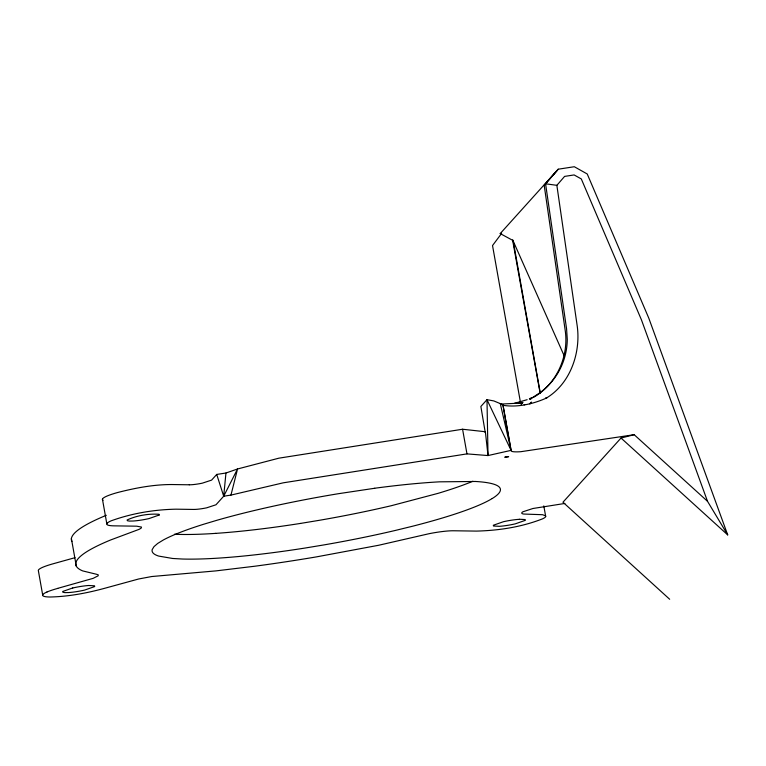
<?xml version="1.0" encoding="UTF-8"?>
<svg xmlns="http://www.w3.org/2000/svg" width="766" height="766" viewBox="0 0 766 766"><rect width="100%" height="100%" fill="white"/><g stroke="black" fill="none" stroke-linecap="round" stroke-linejoin="round"><path stroke-width="1.15" d="M102.443 499.183L106.828 523.829A38.29 5.199 -10.1 0 1 111.099 520.842C131.848 513.325 154.062 509.601 176.103 509.179L193.674 509.438A12.629 1.714 -10.1 0 0 206.686 507.82L215.993 504.765L223.701 496.215L225.951 473.015L237.537 468.983L278.881 458.173L462.578 429.238L485.366 431.737L488.019 455.559L511.075 450.36L511.343 451.145A25.019 3.399 -10.1 0 0 520.794 451.701L634.171 434.695L707.516 501.309L727.7 534.898L621.025 438.037L562.962 502.218L669.675 599.271M485.366 431.737L485.271 432.57L480.866 406.478L486.985 399.68L493.859 400.934L502.965 404.754L511.075 450.36L486.985 399.68L488.019 455.559L466.973 453.884L283.276 482.819L230.959 495.095L223.701 496.215L216.721 474.432L225.951 473.015M501.941 404.027L516.744 403.28L516.945 402.61L527.142 399.689M230.959 495.095L237.537 468.983L223.701 496.215M502.965 404.754L502.965 405.3C517.222 407.627 532.82 404.094 546.043 398.243L547.202 397.564C570.517 382.962 580.839 352.657 577.238 326.144L556.863 185.334L564.599 176.4L574.117 174.935L581.308 178.947L641.448 319.872L707.516 501.309M531.326 397.86L529.373 398.76L530.895 398.617L539.302 393.159A69.208 67.552 42 0 0 559.62 369.93A69.783 68.107 42 0 0 567.28 339.434L566.572 328.805L545.574 183.783L558.242 169.2L574.318 166.729L587.235 173.987L648.792 318.158L727.7 534.898M545.574 398.473L546.225 397.621M530.206 403.72L531.46 402.112L529.612 403.816M564.341 356.171L512.923 240.457L500.217 233.582L558.242 169.2M533.72 397.219C556.633 384.092 569.042 356.247 565.193 330.338L544.195 185.315L556.815 170.761M216.721 474.432L211.598 480.119L202.291 483.174A12.629 1.714 -10.1 0 1 189.288 484.792M544.195 185.315L545.574 183.783L556.863 185.334M513.325 241.683L512.598 240.026L540.193 393.533M529.967 399.431L531.843 398.33M546.043 398.243L547.202 397.564M516.887 402.859L520.267 402.552L514.829 402.993M75.03 557.677L53.409 563.699A37.515 5.094 -10.1 0 0 42.561 567.347A38.29 5.199 -10.1 0 0 38.3 570.344L42.685 594.99A37.515 5.094 -10.1 0 0 49.982 597.011C68.547 596.609 86.951 593.114 104.827 588.25L138.598 579L151.725 576.53L215.926 570.89L254.762 566.227A253.862 34.451 -10.1 0 0 316.406 556.892L378.643 545.268L429.046 533.711A25.134 3.409 -10.1 0 1 453.587 530.771L476.414 531.097C498.81 530.551 521.569 527.046 542.491 518.869A31.416 4.261 -10.1 0 0 545.287 515.767L542.567 514.704L523.705 514.053A25.335 3.437 -10.1 0 1 522.881 511.793L532.925 508.5L564.868 503.453M57.795 588.336L93.155 578.349L98.239 575.754L98.211 574.826L96.401 574.241L82.776 570.929A256.313 34.786 -10.1 0 1 75.786 563.211A257.74 34.977 -10.1 0 1 85.304 552.65A256.313 34.786 -10.1 0 1 110.706 539.944L139.259 529.287L141.241 528.052L141.49 527.075L136.721 526.185L114.124 525.849A37.515 5.094 -10.1 0 1 106.828 523.829M72.751 587.953L62.678 591.486L62.841 592.242L64.88 592.616L68.605 592.558A16.277 2.212 -10.1 0 0 84.595 590.098L94.668 586.565L94.524 585.808L88.741 585.492A16.277 2.212 -10.1 0 0 72.703 588.01M621.025 438.037L634.171 434.695M518.678 403.414L521.876 402.677M300.665 523.398L319.163 520.334A176.965 24.014 -10.1 0 0 391.369 505.694L438.018 493.361A177.195 24.052 -10.1 0 0 472.9 481.24M500.217 233.582L501.644 233.362L492.528 245.551L520.554 402.906M374.679 488.268L338.208 493.735A176.85 24.005 -10.1 0 0 265.342 507.954A176.439 23.947 -10.1 0 0 217.171 520.2L203.363 524.337A176.783 23.995 -10.1 0 0 163.34 539.982L157.7 543.439L154.004 546.627L152.223 549.528A177.741 24.119 -10.1 0 0 158.715 556.087L172.599 558.471L182.184 559.017A176.439 23.947 -10.1 0 0 220.225 558.002A176.85 24.005 -10.1 0 0 305.05 548.044L323.558 544.98A176.965 24.014 -10.1 0 0 395.763 530.34L412.328 526.29A176.793 23.995 -10.1 0 0 492.174 498.542M519.405 519.262L525.198 519.568L525.332 520.334L515.269 523.858A16.277 2.212 -10.1 0 1 499.269 526.319L493.486 526.012L493.342 525.246L503.415 521.723A16.277 2.212 -10.1 0 1 519.367 519.31M524.758 404.687L524.068 404.793M189.288 484.792L171.708 484.533C153.401 484.524 135.228 488.009 117.543 492.538A37.515 5.094 -10.1 0 0 103.678 497.814A38.29 5.199 -10.1 0 0 103.056 500.246M475.332 481.479L439.493 481.833A176.965 24.014 -10.1 0 0 374.708 488.239M502.075 404.754L500.294 403.663L511.075 450.36L502.965 405.3M513.076 240.285L540.356 393.446M543.803 505.886L545.689 516.447M462.578 429.238L466.973 453.884M76.294 566.122L71.391 538.565A257.74 34.977 -10.1 0 1 80.918 528.004A256.313 34.786 -10.1 0 1 106.311 515.298M475.36 481.469A177.099 24.033 -10.1 0 1 492.222 498.532M46.908 592.051A37.515 5.094 -10.1 0 1 57.747 588.393M42.685 594.99A38.29 5.199 -10.1 0 1 46.956 591.994M71.908 541.476A256.313 34.786 -10.1 0 1 71.391 538.565M215.83 533.366A176.649 23.976 -10.1 0 1 174.418 534.237M300.569 523.408A176.965 24.014 -10.1 0 1 215.696 533.375M522.776 402.389L521.167 404.065L522.776 402.389M504.947 457.168L508.586 456.651L504.947 457.168M159.146 515.03L149.073 518.563A16.277 2.212 -10.1 0 1 133.083 521.024L129.358 521.081L127.319 520.708L127.156 519.951C136.932 515.518 148.307 513.555 159.012 514.273L159.146 515.03"/></g></svg>
